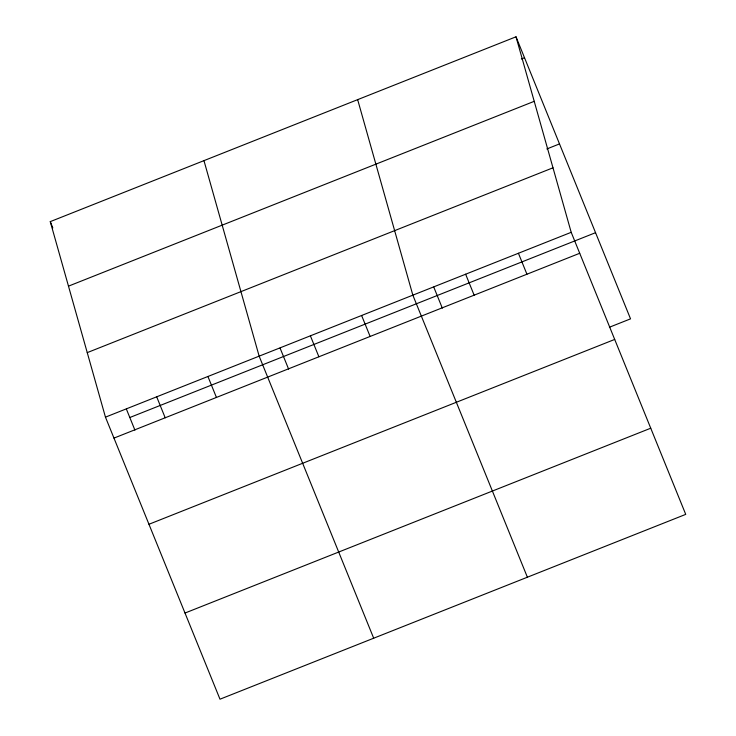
<?xml version="1.0" encoding="UTF-8"?>
<svg xmlns="http://www.w3.org/2000/svg" width="736" height="736" viewBox="0 0 736 736"><rect width="100%" height="100%" fill="white"/><g stroke="black" fill="none" stroke-linecap="round" stroke-linejoin="round"><path stroke-width="1.1" d="M516.01 36.8L571.2 232.318L685.731 514.372L219.99 699.2L105.46 417.146L50.269 221.628L516.01 36.8L630.54 318.854L609.426 327.226M521.355 59.009L524.52 57.758M68.485 286.148L534.226 101.32M546.839 148.948L559.507 143.916M87.244 352.627L552.994 167.799M105.46 417.146L571.2 232.318M129.812 417.514L595.553 232.686M113.97 438.104L579.71 253.276M148.957 524.271L614.698 339.434M185.003 613.042L650.744 428.205M518.42 253.267L526.93 274.224M465.63 274.215L474.14 295.173M433.771 287.077L442.318 308.136M527.381 577.208L412.85 295.164L357.659 99.645M361.615 315.496L370.125 336.453M310.39 335.828L318.89 356.776M280.076 348.073L288.622 369.132M373.686 638.204L259.155 356.16L203.964 160.632M207.92 376.492L216.43 397.44M156.694 396.824L165.195 417.772M50.269 221.628L52.817 227.921M126.38 409.06L134.927 430.128"/></g></svg>
